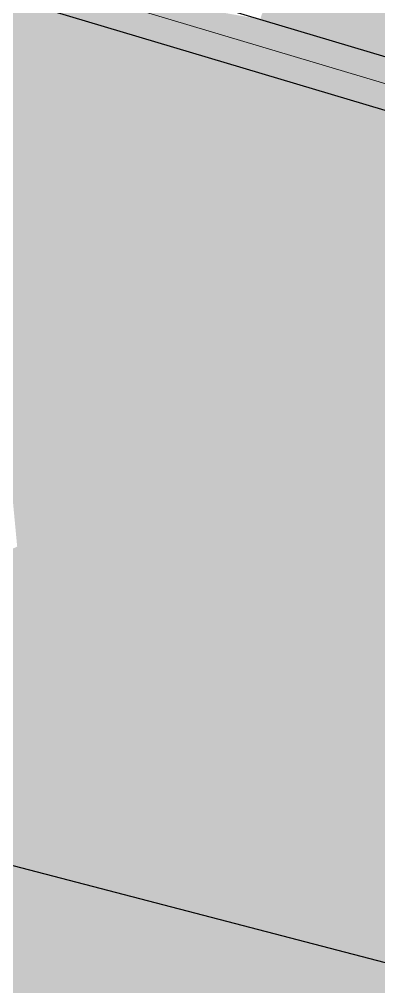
# Model space of a CAD drawing. Header units: millimetres. Extents: x 340454 to 342791, y 6993867 to 6995092.
# Drawn here: x 340730.651 to 340732.043, y 6994487.35 to 6994491.098 of the extents above; entities that cross this region are included whole.
import ezdxf

# ---------------------------------------------------------------- set-up
doc = ezdxf.new("R2010")
doc.units = ezdxf.units.MM
doc.header["$LTSCALE"] = 10
doc.linetypes.add('DASHDOT', pattern=[25.4, 12.7, -6.35, 0, -6.35])
for name, color, linetype in [('A-MODELAGEM', 7, 'Continuous'), ('F-HZ-CORREDOR-FEAT', 2, 'Continuous'), ('U-SC-SECAO_TIPO', 251, 'Continuous'), ('URB-Calçadas', 2, 'Continuous'), ('URB-Quadras', 3, 'Continuous')]:
    doc.layers.add(name, color=color, linetype=linetype)

msp = doc.modelspace()

# ---------------------------------------------------------------- linework, layer by layer
at = {"lineweight": 20}
for points in [[(340733.7611, 6994503.5006, -0.020185), (340729.4316, 6994491.6366), (340762.7064, 6994481.7173), (340765.7, 6994493.2524), (340733.7611, 6994503.5006, -0.020627)], [(340759.0065, 6994467.4608), (340762.7064, 6994481.7173), (340729.4316, 6994491.6366, -0.02533), (340722.6396, 6994477.3185), (340759.0065, 6994467.4608)]]:
    msp.add_lwpolyline(points, format="xyb", close=True, dxfattribs=at)
at = {"layer": 'A-MODELAGEM', "color": 161, "linetype": 'Continuous', "lineweight": -3}
for points in [[(340731.8724, 6994491.9285), (340731.5846, 6994491.0991), (340732.5521, 6994490.8107)], [(340731.8894, 6994491.9225), (340731.8724, 6994491.9285), (340732.5521, 6994490.8107)], [(340732.0451, 6994491.8679), (340731.8894, 6994491.9225), (340732.5521, 6994490.8107)], [(340730.6695, 6994491.1632), (340730.6438, 6994491.1709), (340730.4853, 6994490.7273)], [(340730.6695, 6994491.1632), (340730.4853, 6994490.7273), (340730.71, 6994490.6916)], [(340730.89, 6994491.0975), (340730.6695, 6994491.1632), (340730.71, 6994490.6916)], [(340730.8853, 6994491.1582), (340730.6695, 6994491.1632), (340730.89, 6994491.0975)], [(340730.8853, 6994491.1582), (340730.89, 6994491.0975), (340731.0969, 6994491.0756)], [(340731.0935, 6994491.124), (340730.8853, 6994491.1582), (340731.0969, 6994491.0756)], [(340731.5514, 6994490.9876), (340731.5846, 6994491.0991), (340731.0892, 6994491.1855)], [(340731.5514, 6994490.9876), (340731.0892, 6994491.1855), (340731.0935, 6994491.124)], [(340731.5514, 6994490.9876), (340731.0935, 6994491.124), (340731.0969, 6994491.0756)], [(340730.89, 6994491.0975), (340730.71, 6994490.6916), (340730.9174, 6994490.7464)], [(340731.0998, 6994491.035), (340730.89, 6994491.0975), (340730.9174, 6994490.7464)], [(340731.0969, 6994491.0756), (340730.89, 6994491.0975), (340731.0998, 6994491.035)], [(340731.0969, 6994491.0756), (340731.0998, 6994491.035), (340731.5275, 6994490.9074)], [(340731.5514, 6994490.9876), (340731.0969, 6994491.0756), (340731.5275, 6994490.9074)], [(340732.5189, 6994490.6993), (340731.5846, 6994491.0991), (340731.5514, 6994490.9876)], [(340732.5189, 6994490.6993), (340732.5521, 6994490.8107), (340731.5846, 6994491.0991)], [(340731.0998, 6994491.035), (340730.9174, 6994490.7464), (340731.1163, 6994490.7989)], [(340731.5275, 6994490.9074), (340731.0998, 6994491.035), (340731.1163, 6994490.7989)], [(340731.5514, 6994490.9876), (340731.5275, 6994490.9074), (340732.495, 6994490.619)], [(340732.5189, 6994490.6993), (340731.5514, 6994490.9876), (340732.495, 6994490.619)], [(340731.5275, 6994490.9074), (340731.1163, 6994490.7989), (340731.1204, 6994490.7412)], [(340731.5275, 6994490.9074), (340731.1204, 6994490.7412), (340731.1207, 6994490.7373)], [(340731.5275, 6994490.9074), (340731.1207, 6994490.7373), (340731.1241, 6994490.6887)], [(340731.5275, 6994490.9074), (340731.1241, 6994490.6887), (340731.1243, 6994490.6855)], [(340731.5275, 6994490.9074), (340731.1243, 6994490.6855), (340731.1611, 6994490.1612)], [(340732.495, 6994490.619), (340731.5275, 6994490.9074), (340731.1611, 6994490.1612)], [(340731.1163, 6994490.7989), (340730.9174, 6994490.7464), (340731.1204, 6994490.7412)], [(340730.9174, 6994490.7464), (340730.71, 6994490.6916), (340730.924, 6994490.6611)], [(340731.1204, 6994490.7412), (340730.9174, 6994490.7464), (340730.924, 6994490.6611)], [(340731.1204, 6994490.7412), (340730.924, 6994490.6611), (340731.1207, 6994490.7373)], [(340731.1207, 6994490.7373), (340730.924, 6994490.6611), (340730.9245, 6994490.6553)], [(340731.1207, 6994490.7373), (340730.9245, 6994490.6553), (340731.1241, 6994490.6887)], [(340730.71, 6994490.6916), (340730.4853, 6994490.7273), (340730.494, 6994490.6346)], [(340730.71, 6994490.6916), (340730.494, 6994490.6346), (340730.7197, 6994490.5777)], [(340730.924, 6994490.6611), (340730.71, 6994490.6916), (340730.7197, 6994490.5777)], [(340731.1241, 6994490.6887), (340730.9245, 6994490.6553), (340730.9301, 6994490.5835)], [(340731.1241, 6994490.6887), (340730.9301, 6994490.5835), (340731.1243, 6994490.6855)], [(340731.1243, 6994490.6855), (340730.9301, 6994490.5835), (340730.9304, 6994490.5788)], [(340731.1243, 6994490.6855), (340730.9304, 6994490.5788), (340731.1611, 6994490.1612)], [(340730.7197, 6994490.5777), (340730.494, 6994490.6346), (340730.5075, 6994490.491)], [(340730.924, 6994490.6611), (340730.7197, 6994490.5777), (340730.9245, 6994490.6553)], [(340730.9245, 6994490.6553), (340730.7197, 6994490.5777), (340730.7204, 6994490.5699)], [(340730.9245, 6994490.6553), (340730.7204, 6994490.5699), (340730.9301, 6994490.5835)], [(340732.495, 6994490.619), (340731.1611, 6994490.1612), (340731.1695, 6994490.0418)], [(340732.495, 6994490.619), (340731.1695, 6994490.0418), (340731.1701, 6994490.0339)], [(340732.495, 6994490.619), (340731.1701, 6994490.0339), (340731.1776, 6994489.9275)], [(340732.495, 6994490.619), (340731.1776, 6994489.9275), (340731.178, 6994489.9207)], [(340732.495, 6994490.619), (340731.178, 6994489.9207), (340731.2095, 6994489.4735)], [(340733.4625, 6994490.3306), (340732.495, 6994490.619), (340731.2095, 6994489.4735)], [(340730.7197, 6994490.5777), (340730.5075, 6994490.491), (340730.7204, 6994490.5699)], [(340730.7204, 6994490.5699), (340730.5075, 6994490.491), (340730.5084, 6994490.4813)], [(340730.7204, 6994490.5699), (340730.5084, 6994490.4813), (340730.7286, 6994490.4743)], [(340730.9301, 6994490.5835), (340730.7204, 6994490.5699), (340730.7286, 6994490.4743)], [(340730.9301, 6994490.5835), (340730.7286, 6994490.4743), (340730.9304, 6994490.5788)], [(340730.9304, 6994490.5788), (340730.7286, 6994490.4743), (340730.7292, 6994490.468)], [(340730.9304, 6994490.5788), (340730.7292, 6994490.468), (340730.9681, 6994490.095)], [(340730.9304, 6994490.5788), (340730.9681, 6994490.095), (340731.1611, 6994490.1612)], [(340730.7286, 6994490.4743), (340730.5084, 6994490.4813), (340730.5198, 6994490.361)], [(340730.7286, 6994490.4743), (340730.5198, 6994490.361), (340730.7292, 6994490.468)], [(340730.7292, 6994490.468), (340730.5198, 6994490.361), (340730.5205, 6994490.3531)], [(340730.7292, 6994490.468), (340730.5205, 6994490.3531), (340730.7671, 6994490.026)], [(340730.7292, 6994490.468), (340730.7671, 6994490.026), (340730.9681, 6994490.095)], [(340730.5205, 6994490.3531), (340730.5581, 6994489.9543), (340730.7671, 6994490.026)], [(340733.4625, 6994490.3306), (340731.2095, 6994489.4735), (340731.2198, 6994489.3257)], [(340733.4625, 6994490.3306), (340731.2198, 6994489.3257), (340731.2205, 6994489.3165)], [(340733.4625, 6994490.3306), (340731.2205, 6994489.3165), (340731.23, 6994489.1812)], [(340733.4625, 6994490.3306), (340731.23, 6994489.1812), (340731.2306, 6994489.173)], [(340733.4625, 6994490.3306), (340731.2306, 6994489.173), (340731.259, 6994488.769)], [(340734.43, 6994490.0422), (340733.4625, 6994490.3306), (340731.259, 6994488.769)], [(340731.1611, 6994490.1612), (340730.9681, 6994490.095), (340731.1695, 6994490.0418)], [(340730.9681, 6994490.095), (340730.7671, 6994490.026), (340730.9787, 6994489.9587)], [(340731.1695, 6994490.0418), (340730.9681, 6994490.095), (340730.9787, 6994489.9587)], [(340730.7671, 6994490.026), (340730.5581, 6994489.9543), (340730.7803, 6994489.8722)], [(340730.9787, 6994489.9587), (340730.7671, 6994490.026), (340730.7803, 6994489.8722)], [(340731.1695, 6994490.0418), (340730.9787, 6994489.9587), (340731.1701, 6994490.0339)], [(340731.1701, 6994490.0339), (340730.9787, 6994489.9587), (340730.9794, 6994489.9497)], [(340731.1701, 6994490.0339), (340730.9794, 6994489.9497), (340731.1776, 6994489.9275)], [(340734.43, 6994490.0422), (340731.259, 6994488.769), (340731.2704, 6994488.6054)], [(340734.43, 6994490.0422), (340731.2704, 6994488.6054), (340731.2711, 6994488.5957)], [(340734.43, 6994490.0422), (340731.2711, 6994488.5957), (340731.2818, 6994488.4435)], [(340734.43, 6994490.0422), (340731.2818, 6994488.4435), (340731.3081, 6994488.0692)], [(340735.3975, 6994489.7538), (340734.43, 6994490.0422), (340731.3081, 6994488.0692)], [(340730.7803, 6994489.8722), (340730.5581, 6994489.9543), (340730.5743, 6994489.7825)], [(340730.9787, 6994489.9587), (340730.7803, 6994489.8722), (340730.9794, 6994489.9497)], [(340730.9794, 6994489.9497), (340730.7803, 6994489.8722), (340730.7812, 6994489.8622)], [(340730.9794, 6994489.9497), (340730.7812, 6994489.8622), (340730.9889, 6994489.8285)], [(340731.1776, 6994489.9275), (340730.9794, 6994489.9497), (340730.9889, 6994489.8285)], [(340731.1776, 6994489.9275), (340730.9889, 6994489.8285), (340731.178, 6994489.9207)], [(340731.178, 6994489.9207), (340730.9889, 6994489.8285), (340730.9895, 6994489.8207)], [(340731.178, 6994489.9207), (340730.9895, 6994489.8207), (340731.2095, 6994489.4735)], [(340730.7803, 6994489.8722), (340730.5743, 6994489.7825), (340730.7812, 6994489.8622)], [(340730.7812, 6994489.8622), (340730.5743, 6994489.7825), (340730.5754, 6994489.7713)], [(340730.7812, 6994489.8622), (340730.5754, 6994489.7713), (340730.7929, 6994489.7256)], [(340730.9889, 6994489.8285), (340730.7812, 6994489.8622), (340730.7929, 6994489.7256)], [(340730.9889, 6994489.8285), (340730.7929, 6994489.7256), (340730.9895, 6994489.8207)], [(340730.9895, 6994489.8207), (340730.7929, 6994489.7256), (340730.7937, 6994489.7169)], [(340730.9895, 6994489.8207), (340730.7937, 6994489.7169), (340731.0221, 6994489.4022)], [(340730.9895, 6994489.8207), (340731.0221, 6994489.4022), (340731.2095, 6994489.4735)], [(340730.7929, 6994489.7256), (340730.5754, 6994489.7713), (340730.5897, 6994489.6189)], [(340730.7929, 6994489.7256), (340730.5897, 6994489.6189), (340730.7937, 6994489.7169)], [(340735.3975, 6994489.7538), (340731.3081, 6994488.0692), (340731.3089, 6994488.0583)], [(340735.3975, 6994489.7538), (340731.3089, 6994488.0583), (340731.3211, 6994487.885)], [(340735.3975, 6994489.7538), (340731.3211, 6994487.885), (340731.3218, 6994487.8751)], [(340735.3975, 6994489.7538), (340731.3218, 6994487.8751), (340731.3332, 6994487.7121)], [(340735.3975, 6994489.7538), (340731.3332, 6994487.7121), (340731.3582, 6994487.3566)], [(340736.365, 6994489.4654), (340735.3975, 6994489.7538), (340731.3582, 6994487.3566)], [(340730.7937, 6994489.7169), (340730.5897, 6994489.6189), (340730.5906, 6994489.6092)], [(340730.7937, 6994489.7169), (340730.5906, 6994489.6092), (340730.8271, 6994489.328)], [(340730.7937, 6994489.7169), (340730.8271, 6994489.328), (340731.0221, 6994489.4022)], [(340730.5906, 6994489.6092), (340730.6244, 6994489.2509), (340730.8271, 6994489.328)], [(340731.2095, 6994489.4735), (340731.0221, 6994489.4022), (340731.2198, 6994489.3257)], [(340736.365, 6994489.4654), (340731.3582, 6994487.3566), (340732.118, 6994476.5416)], [(340731.0221, 6994489.4022), (340730.8271, 6994489.328), (340731.0345, 6994489.2427)], [(340731.2198, 6994489.3257), (340731.0221, 6994489.4022), (340731.0345, 6994489.2427)], [(340730.8271, 6994489.328), (340730.6244, 6994489.2509), (340730.8418, 6994489.1563)], [(340731.0345, 6994489.2427), (340730.8271, 6994489.328), (340730.8418, 6994489.1563)], [(340731.2198, 6994489.3257), (340731.0345, 6994489.2427), (340731.2205, 6994489.3165)], [(340731.2205, 6994489.3165), (340731.0345, 6994489.2427), (340731.0353, 6994489.2327)], [(340731.2205, 6994489.3165), (340731.0353, 6994489.2327), (340731.23, 6994489.1812)], [(340730.8418, 6994489.1563), (340730.6244, 6994489.2509), (340730.6418, 6994489.0667)], [(340731.0345, 6994489.2427), (340730.8418, 6994489.1563), (340731.0353, 6994489.2327)], [(340731.0353, 6994489.2327), (340730.8418, 6994489.1563), (340730.8428, 6994489.1456)], [(340731.0353, 6994489.2327), (340730.8428, 6994489.1456), (340731.0467, 6994489.0868)], [(340731.23, 6994489.1812), (340731.0353, 6994489.2327), (340731.0467, 6994489.0868)], [(340731.23, 6994489.1812), (340731.0467, 6994489.0868), (340731.2306, 6994489.173)], [(340731.2306, 6994489.173), (340731.0467, 6994489.0868), (340731.0473, 6994489.0779)], [(340731.2306, 6994489.173), (340731.0473, 6994489.0779), (340731.259, 6994488.769)], [(340730.8418, 6994489.1563), (340730.6418, 6994489.0667), (340730.8428, 6994489.1456)], [(340730.8428, 6994489.1456), (340730.6418, 6994489.0667), (340730.6429, 6994489.0552)], [(340730.8428, 6994489.1456), (340730.6429, 6994489.0552), (340730.8562, 6994488.9888)], [(340731.0467, 6994489.0868), (340730.8428, 6994489.1456), (340730.8562, 6994488.9888)], [(340730.6429, 6994489.0552), (340730.4353, 6994488.9613), (340730.6587, 6994488.8871)], [(340730.8562, 6994488.9888), (340730.6429, 6994489.0552), (340730.6587, 6994488.8871)], [(340731.0467, 6994489.0868), (340730.8562, 6994488.9888), (340731.0473, 6994489.0779)], [(340731.0473, 6994489.0779), (340730.8562, 6994488.9888), (340730.857, 6994488.9792)], [(340731.0473, 6994489.0779), (340730.857, 6994488.9792), (340731.0771, 6994488.696)], [(340731.0473, 6994489.0779), (340731.0771, 6994488.696), (340731.259, 6994488.769)], [(340730.8562, 6994488.9888), (340730.6587, 6994488.8871), (340730.857, 6994488.9792)], [(340730.857, 6994488.9792), (340730.6587, 6994488.8871), (340730.6597, 6994488.8769)], [(340730.857, 6994488.9792), (340730.6597, 6994488.8769), (340730.8879, 6994488.62)], [(340730.857, 6994488.9792), (340730.8879, 6994488.62), (340731.0771, 6994488.696)], [(340730.6587, 6994488.8871), (340730.4353, 6994488.9613), (340730.4538, 6994488.7816)], [(340730.6587, 6994488.8871), (340730.4538, 6994488.7816), (340730.6597, 6994488.8769)], [(340730.6597, 6994488.8769), (340730.4538, 6994488.7816), (340730.4549, 6994488.7707)], [(340730.6597, 6994488.8769), (340730.4549, 6994488.7707), (340730.6913, 6994488.5411)], [(340730.6597, 6994488.8769), (340730.6913, 6994488.5411), (340730.8879, 6994488.62)], [(340730.4549, 6994488.7707), (340730.487, 6994488.459), (340730.6913, 6994488.5411)], [(340731.259, 6994488.769), (340731.0771, 6994488.696), (340731.2704, 6994488.6054)], [(340731.0771, 6994488.696), (340730.8879, 6994488.62), (340731.0905, 6994488.5236)], [(340731.2704, 6994488.6054), (340731.0771, 6994488.696), (340731.0905, 6994488.5236)], [(340730.8879, 6994488.62), (340730.6913, 6994488.5411), (340730.9035, 6994488.4386)], [(340731.0905, 6994488.5236), (340730.8879, 6994488.62), (340730.9035, 6994488.4386)], [(340731.2704, 6994488.6054), (340731.0905, 6994488.5236), (340731.2711, 6994488.5957)], [(340731.2711, 6994488.5957), (340731.0905, 6994488.5236), (340731.0913, 6994488.5133)], [(340731.2711, 6994488.5957), (340731.0913, 6994488.5133), (340731.2818, 6994488.4435)], [(340730.6913, 6994488.5411), (340730.487, 6994488.459), (340730.7093, 6994488.3503)], [(340730.9035, 6994488.4386), (340730.6913, 6994488.5411), (340730.7093, 6994488.3503)], [(340731.0905, 6994488.5236), (340730.9035, 6994488.4386), (340731.0913, 6994488.5133)], [(340731.0913, 6994488.5133), (340730.9035, 6994488.4386), (340730.9044, 6994488.4277)], [(340731.0913, 6994488.5133), (340730.9044, 6994488.4277), (340731.1038, 6994488.3531)], [(340731.2818, 6994488.4435), (340731.0913, 6994488.5133), (340731.1038, 6994488.3531)], [(340730.7093, 6994488.3503), (340730.487, 6994488.459), (340730.5077, 6994488.2586)], [(340730.9035, 6994488.4386), (340730.7093, 6994488.3503), (340730.9044, 6994488.4277)], [(340730.9044, 6994488.4277), (340730.7093, 6994488.3503), (340730.7104, 6994488.3389)], [(340730.9044, 6994488.4277), (340730.7104, 6994488.3389), (340730.9189, 6994488.2592)], [(340731.1038, 6994488.3531), (340730.9044, 6994488.4277), (340730.9189, 6994488.2592)], [(340731.2818, 6994488.4435), (340731.1038, 6994488.3531), (340731.3081, 6994488.0692)], [(340730.7093, 6994488.3503), (340730.5077, 6994488.2586), (340730.7104, 6994488.3389)], [(340730.7104, 6994488.3389), (340730.5077, 6994488.2586), (340730.5089, 6994488.2466)], [(340730.7104, 6994488.3389), (340730.5089, 6994488.2466), (340730.7271, 6994488.1618)], [(340730.9189, 6994488.2592), (340730.7104, 6994488.3389), (340730.7271, 6994488.1618)], [(340731.1038, 6994488.3531), (340730.9189, 6994488.2592), (340731.1316, 6994487.9964)], [(340731.1038, 6994488.3531), (340731.1316, 6994487.9964), (340731.3081, 6994488.0692)], [(340730.7271, 6994488.1618), (340730.5089, 6994488.2466), (340730.528, 6994488.0607)], [(340730.9189, 6994488.2592), (340730.7271, 6994488.1618), (340730.9479, 6994487.9208)], [(340730.9189, 6994488.2592), (340730.9479, 6994487.9208), (340731.1316, 6994487.9964)], [(340730.7271, 6994488.1618), (340730.528, 6994488.0607), (340730.7572, 6994487.8422)], [(340730.7271, 6994488.1618), (340730.7572, 6994487.8422), (340730.9479, 6994487.9208)], [(340730.528, 6994488.0607), (340730.559, 6994487.7605), (340730.7572, 6994487.8422)], [(340731.3081, 6994488.0692), (340731.1316, 6994487.9964), (340731.3089, 6994488.0583)], [(340731.3089, 6994488.0583), (340731.1316, 6994487.9964), (340731.1325, 6994487.9852)], [(340731.3089, 6994488.0583), (340731.1325, 6994487.9852), (340731.3211, 6994487.885)], [(340731.1316, 6994487.9964), (340730.9479, 6994487.9208), (340731.1325, 6994487.9852)], [(340731.1325, 6994487.9852), (340730.9479, 6994487.9208), (340730.949, 6994487.9091)], [(340731.1325, 6994487.9852), (340730.949, 6994487.9091), (340731.1465, 6994487.805)], [(340731.3211, 6994487.885), (340731.1325, 6994487.9852), (340731.1465, 6994487.805)], [(340730.9479, 6994487.9208), (340730.7572, 6994487.8422), (340730.949, 6994487.9091)], [(340730.949, 6994487.9091), (340730.7572, 6994487.8422), (340730.7583, 6994487.83)], [(340730.949, 6994487.9091), (340730.7583, 6994487.83), (340730.965, 6994487.7218)], [(340731.1465, 6994487.805), (340730.949, 6994487.9091), (340730.965, 6994487.7218)], [(340731.3211, 6994487.885), (340731.1465, 6994487.805), (340731.3218, 6994487.8751)], [(340731.3218, 6994487.8751), (340731.1465, 6994487.805), (340731.1473, 6994487.7947)], [(340731.3218, 6994487.8751), (340731.1473, 6994487.7947), (340731.3332, 6994487.7121)], [(340730.7572, 6994487.8422), (340730.559, 6994487.7605), (340730.7583, 6994487.83)], [(340730.7583, 6994487.83), (340730.559, 6994487.7605), (340730.5603, 6994487.7479)], [(340730.7583, 6994487.83), (340730.5603, 6994487.7479), (340730.7767, 6994487.6355)], [(340730.965, 6994487.7218), (340730.7583, 6994487.83), (340730.7767, 6994487.6355)], [(340731.1465, 6994487.805), (340730.965, 6994487.7218), (340731.1473, 6994487.7947)], [(340731.1473, 6994487.7947), (340730.965, 6994487.7218), (340730.966, 6994487.7111)], [(340731.1473, 6994487.7947), (340730.966, 6994487.7111), (340731.1605, 6994487.6254)], [(340731.3332, 6994487.7121), (340731.1473, 6994487.7947), (340731.1605, 6994487.6254)], [(340730.7767, 6994487.6355), (340730.5603, 6994487.7479), (340730.5811, 6994487.5458)], [(340730.965, 6994487.7218), (340730.7767, 6994487.6355), (340730.966, 6994487.7111)], [(340730.966, 6994487.7111), (340730.7767, 6994487.6355), (340730.7777, 6994487.6243)], [(340730.966, 6994487.7111), (340730.7777, 6994487.6243), (340730.9811, 6994487.5352)], [(340731.1605, 6994487.6254), (340730.966, 6994487.7111), (340730.9811, 6994487.5352)], [(340731.3332, 6994487.7121), (340731.1605, 6994487.6254), (340731.3582, 6994487.3566)], [(340730.7767, 6994487.6355), (340730.5811, 6994487.5458), (340730.7777, 6994487.6243)], [(340731.1605, 6994487.6254), (340730.9811, 6994487.5352), (340731.187, 6994487.2845)], [(340731.1605, 6994487.6254), (340731.187, 6994487.2845), (340731.3582, 6994487.3566)], [(340730.7777, 6994487.6243), (340730.5811, 6994487.5458), (340730.5823, 6994487.5342)], [(340730.7777, 6994487.6243), (340730.5823, 6994487.5342), (340730.7949, 6994487.4417)], [(340730.9811, 6994487.5352), (340730.7777, 6994487.6243), (340730.7949, 6994487.4417)], [(340730.7949, 6994487.4417), (340730.5823, 6994487.5342), (340730.6018, 6994487.3447)], [(340730.9811, 6994487.5352), (340730.7949, 6994487.4417), (340731.009, 6994487.2095)], [(340730.9811, 6994487.5352), (340731.009, 6994487.2095), (340731.187, 6994487.2845)], [(340730.7949, 6994487.4417), (340730.6018, 6994487.3447), (340730.8241, 6994487.1317)], [(340730.7949, 6994487.4417), (340730.8241, 6994487.1317), (340731.009, 6994487.2095)], [(340731.3582, 6994487.3566), (340731.187, 6994487.2845), (340732.118, 6994476.5416)]]:
    msp.add_solid(points, dxfattribs=at)
at = {"layer": 'F-HZ-CORREDOR-FEAT', "color": 2, "linetype": 'Continuous', "lineweight": -3}
for points in [[(340733.8258, 6994503.3748, 724.9761), (340733.5123, 6994502.4075, 724.8644), (340733.1925, 6994501.4423, 724.7527), (340732.8665, 6994500.4792, 724.641), (340732.5342, 6994499.5183, 724.5293), (340732.1957, 6994498.5595, 724.4176), (340731.8509, 6994497.6029, 724.306), (340731.5, 6994496.6486, 724.1943), (340731.1429, 6994495.6966, 724.0826), (340730.7796, 6994494.747, 723.9709), (340730.4101, 6994493.7997, 723.8592), (340730.0345, 6994492.8548, 723.7476), (340729.6527, 6994491.9124, 723.6359), (340729.5661, 6994491.7008, 723.6108), (340762.6356, 6994481.8427, 723.6924), (340765.5795, 6994493.186, 724.7524), (340733.8258, 6994503.3748, 724.9761)], [(340758.9351, 6994467.5837, 722.4697), (340762.5853, 6994481.649, 723.6758), (340729.4894, 6994491.515, 723.5886), (340729.0869, 6994490.5526, 723.474), (340728.6779, 6994489.5929, 723.3594), (340728.2625, 6994488.636, 723.2448), (340727.8408, 6994487.6818, 723.1302), (340727.4127, 6994486.7305, 723.0156), (340726.9783, 6994485.782, 722.9011), (340726.5376, 6994484.8365, 722.7865), (340726.0906, 6994483.8939, 722.6719), (340725.6374, 6994482.9543, 722.5573), (340725.1779, 6994482.0177, 722.4427), (340724.7121, 6994481.0843, 722.3281), (340724.2402, 6994480.1539, 722.2136), (340723.7621, 6994479.2268, 722.099), (340723.2778, 6994478.3028, 721.9844), (340722.7873, 6994477.3821, 721.8698), (340722.7873, 6994477.3821, 721.8698), (340758.9351, 6994467.5837, 722.4697)]]:
    msp.add_polyline3d(points, dxfattribs=at)
at = {"layer": 'U-SC-SECAO_TIPO', "color": 251, "linetype": 'DASHDOT', "lineweight": -3}
msp.add_lwpolyline([(340709.698, 6994493.2528), (340763.1189, 6994479.3826), (340776.6092, 6994475.88)], dxfattribs=at)
at = {"layer": 'URB-Calçadas', "lineweight": 0}
msp.add_lwpolyline([(340737.9382, 6994567.9152, -0.173456), (340714.4702, 6994467.4916, 0.151029), (340713.6732, 6994464.648, -1.966639), (340703.0265, 6994471.9859, 0.168204), (340705.5895, 6994474.0192, 0.200073), (340724.3212, 6994581.8954, 0.104086)], format="xyb", dxfattribs=at)
at = {"layer": 'URB-Quadras', "color": 252, "lineweight": 0}
msp.add_lwpolyline([(340815.2411, 6994491.9257, 0.038213), (340872.813, 6994444.8145, 0.427498), (340879.8998, 6994446.2404), (340906.6702, 6994488.5375, 0.399537), (340905.3286, 6994495.2964, -0.090947), (340797.4532, 6994605.4907, 0.427165), (340790.3324, 6994606.7132), (340742.1055, 6994571.0018, 0.26508), (340740.1075, 6994566.4691, -0.172307), (340715.6107, 6994465.5763, -0.089172), (340715.6107, 6994465.5763, -2.016247), (340701.9174, 6994473.7042, 0.157194), (340704.2699, 6994475.6737, 0.197995), (340722.4662, 6994581.0288, 0.104869), (340721.6035, 6994582.9154), (340685.6056, 6994631.4815, 0.2535), (340684.7421, 6994631.8842, -0.18056), (340678.0121, 6994633.9449)], format="xyb", dxfattribs=at)

doc.saveas('drawing.dxf')
